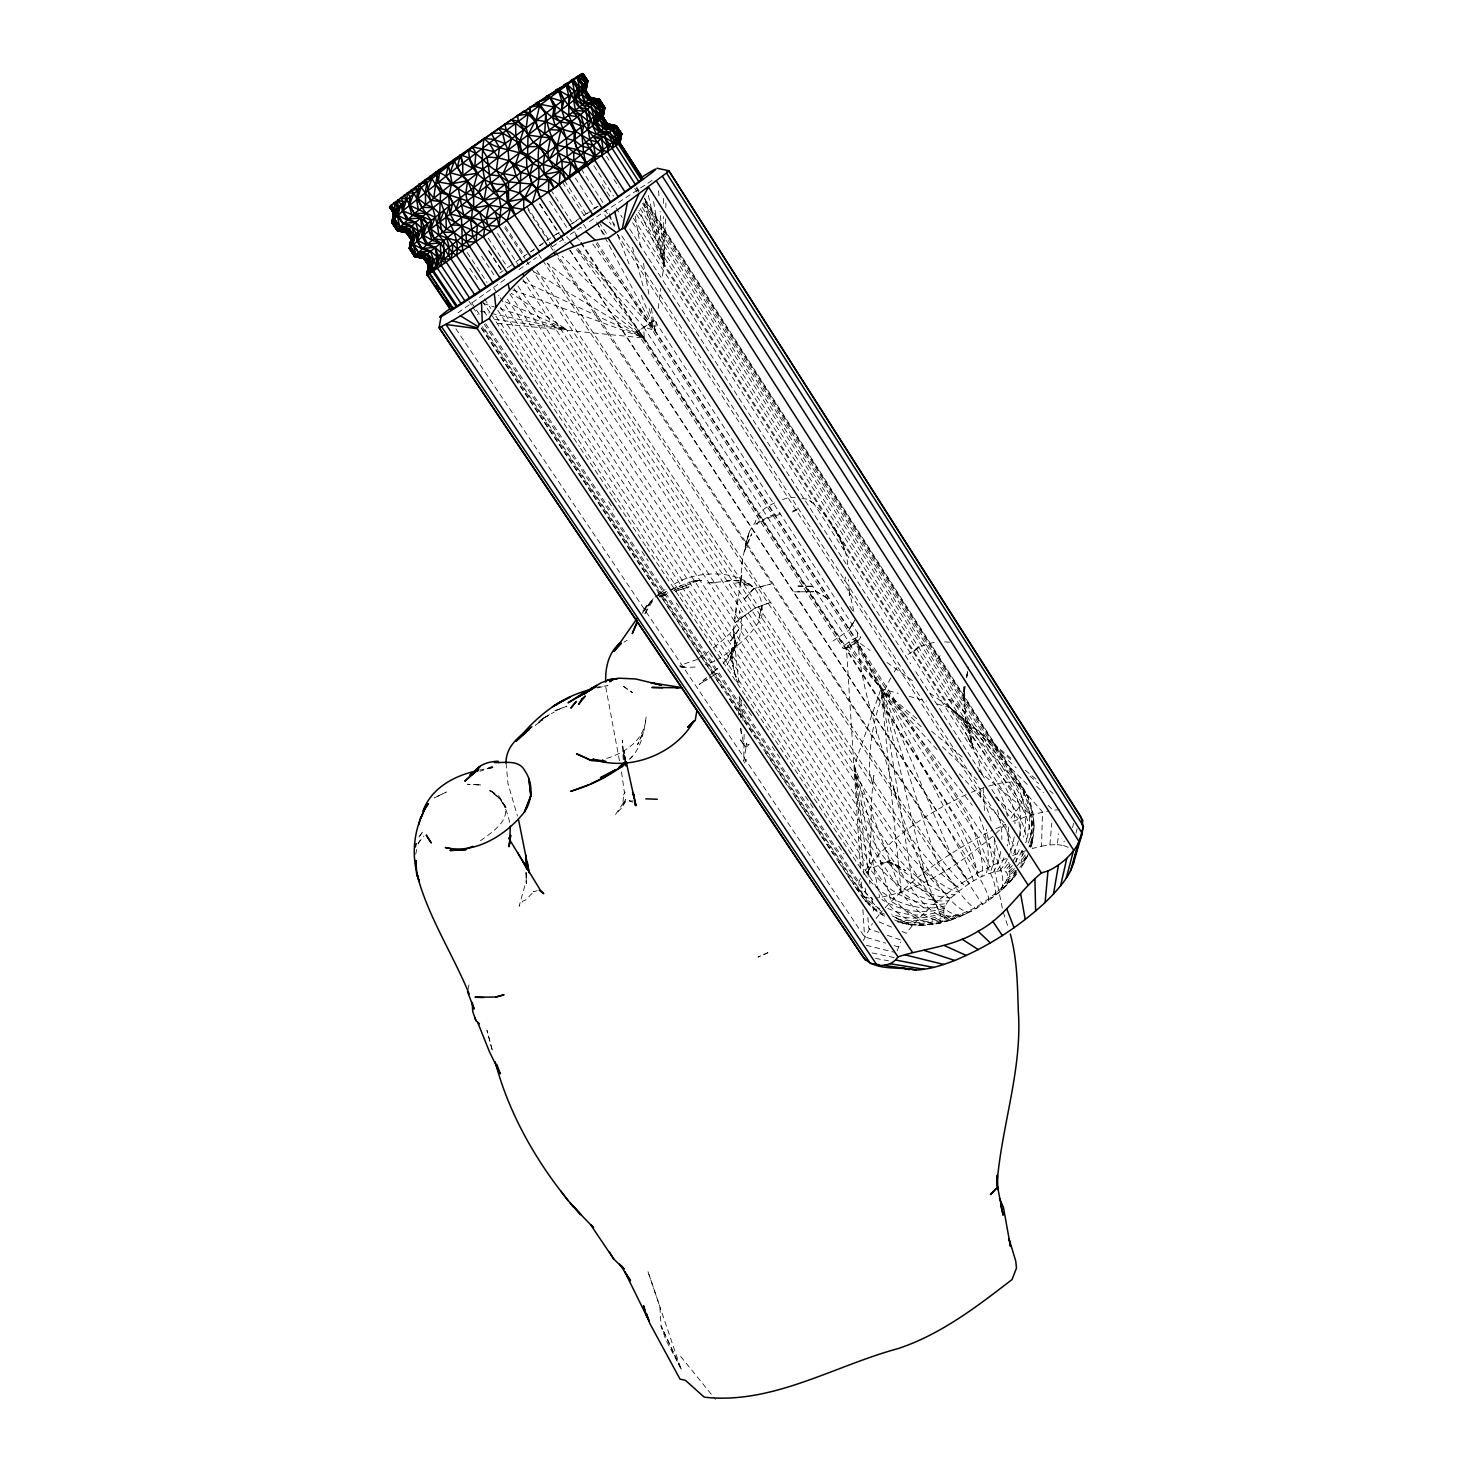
<?xml version="1.0" encoding="UTF-8"?>
<svg xmlns="http://www.w3.org/2000/svg" width="1473" height="1473" viewBox="0 0 1473 1473"><rect width="100%" height="100%" fill="white"/><g stroke="black" fill="none" stroke-linecap="round" stroke-linejoin="round"><path stroke-width="0.75" stroke-dasharray="5 3.75" d="M506.031 763.106L508.001 783.673L517.465 816.079M624.294 760.326L622.361 740.072L623.263 759.81L623.797 748.192M742.613 559.206L740.035 585.26L741.748 575.225L733.186 630.923L739.262 686.105M929.702 692.991L950.159 707.592L1031.026 814.919L1032.26 848.485L1041.521 846.202L1042.516 811.918L950.159 707.592L664.065 263.906L639.006 210.234M665.446 218.851L664.065 263.906L662.003 279.502M665.796 207.583L665.943 203.071M951.042 916.188C935.889 916.648 948.096 898.88 954.541 894.921C967.448 883.726 982.601 873.636 999.744 870.838C1015.228 869.549 1003.923 887.814 997.092 891.809C983.982 903.207 968.553 913.61 951.042 916.188A68.384 57.465 84.1 0 1 893.411 916.022M623.558 794.978L625.012 791.995L623.558 794.978L622.858 804.35L625.749 799.379L615.475 814.532L622.932 806.541L624.791 801.367L622.803 805.565L625.749 801.515L633.224 800.889M1041.521 846.202L1049.899 844.913L1051.796 823.168M902.084 931.488L906.282 933.238C925.523 908.086 951.503 888.992 978.367 872.697L857.212 641.215L655.264 330.762L656.719 319.623M658.192 308.483L660.825 288.413M737.181 598.885L734.53 618.678M1049.899 844.913L1057.227 844.655L1058.756 833.7M965.275 686.363L963.839 694.998L964.539 686.841L964.189 707.15L963.379 686.436M966.711 677.746L968.498 666.974M1068.275 847.288L1063.396 845.447L1064.206 841.065M966.748 675.794L967.614 671.375M467.935 989.801L469.151 983.872M745.43 545.526L749.481 531.219L745.43 545.526L749.481 531.219L755.428 522.086C756.864 512.659 766.66 506.436 774.816 502.827M741.692 563.809L746.756 539.063M966.583 677.009L967.393 673.087M415.699 854.303L417.043 847.932M1072.583 827.697L1073.522 823.352M983.117 788.11L984.516 811.236M845.557 576.974L844.637 580.988L846.552 576.956M1031.91 842.538L1030.934 846.699A68.771 60.688 20.6 0 0 1022.906 799.176L641.05 205.557M1076.026 833L1077.094 828.71M417.945 843.366L423.911 836.038M897.094 950.803L900.813 941.928M863.307 940.566L872.384 923.608M864.007 874.446L854.322 765.721L881.038 688.628L855.758 640.46L849.24 644.143L846.404 647.899L860.471 868.426M860.453 878.663C857.01 884.776 856.549 894.755 864.688 897.186A68.218 63.597 -73.1 0 0 882.658 914.917L879.16 912.965M1028.246 854.193L1026.313 858.52A68.808 57.005 29.3 0 1 1022.741 865.093M744.546 763.069L746.259 759.276M646.905 609.288L644.161 615.198L653.404 599.566M418.24 843.9L420.008 840.402M890.778 677.819C875.22 706.745 869.015 740.146 869.512 772.736L872.568 783.802L873.912 775.424C869.18 808.438 872.937 842.317 867.873 875.422L868.72 869.144L866.861 873.084L871.059 866.75L868.849 869.493L890.355 860.287L880.651 863.362L888.845 862.092L901.384 867.284L886.451 861.153C904.901 870.672 921.73 883.966 934.692 900.261L933.293 898.254L940.713 915.285L920.828 866.824L928.377 885.66L899.046 807.867L893.209 786.048L896.376 798.163C882.603 742.447 858.372 688.922 857.489 630.334M854.966 619.912L849.037 630.223L831.766 641.841M851.081 626.577L854.009 621.588M894.148 672.019L898.825 664.507M849.313 628.732L853.843 621.68M653.183 598.719L645.174 607.944L652.318 600.321M945.187 905.95A67.85 55.643 30.6 0 1 863.694 872.789C889.6 837.143 928.266 812.691 967.503 793.929M647.181 605.127L642.32 611.608L652.613 600.395M418.995 837.014L423.267 831.14L419.879 835.67M642.173 613.32L649.538 604.096L644.714 610.117M875.993 918.581L882.198 910.922M654.454 320.249L636.778 331.996L654.454 320.249L860.453 637.257A10.329 2.136 -33.3 0 1 847.491 647.494A10.329 2.136 -33.3 0 1 847.27 643.222A10.329 2.136 -33.3 0 1 860.453 637.257M1012.798 878.773C995.104 898.475 971.867 913.481 946.568 921.361M885.144 907.755C915.322 875.385 952.644 850.252 992.047 830.496M629.671 759.295C637.128 752.059 641.823 741.895 643.333 731.713L637.496 744.767L643.977 731.197L646.15 716.928C644.824 741.398 623.171 754.139 602.126 759.829M576.403 249.508L644.29 338.035L846.404 647.899L851.873 646.592L857.212 641.215L870.212 650.514M995.858 833.589L1003.794 825.893L619.875 232.9M936.533 659.186L941.578 654.38M629.763 758.871L632.654 756.275L629.081 759.055M992.876 836.204C959.052 864.467 920.165 890.834 875.919 898.18M709.378 675.628L717.922 668.282M714.074 647.457C724.992 637.809 741.085 627.388 739.593 610.761C746.019 630.812 735.856 649.151 723.04 663.863L735.929 644.879L733.425 651.913L730.166 658.081L735.082 640.037L733.996 650.237L727.165 664.912L731.897 656.221L731.676 648.525L732.247 662.334L731.418 653.515L734.622 672.59L732.633 665.152L737.329 682.496L735.322 675.039M706.709 677.525L701.811 681.612L705.954 678.574M713.245 672.056L718.143 667.969M542.653 719.745L535.509 725.25L542.874 719.634M480.493 840.77C491.872 832.171 510.671 820.756 504.3 805.289L505.092 807.02L499.881 798.789L489.625 790.541C502.716 797.298 507.117 810.868 510.118 824.125M538.823 721.494L549.466 714.589M458.048 312.792L505.11 279.262M519.104 269.522L536.448 257.536M530.74 251.993L533.686 249.968M539.634 245.881L542.653 243.818M552.43 246.58L563.128 239.289M556.26 234.52L559.28 232.476M572.684 223.38L578.502 219.459M591.52 210.713L584.192 215.61L562.263 181.879M589.366 221.558L653.883 179.264M598.259 206.22L594.982 208.393L573.034 174.532M665.133 589.642L657.639 594.982M907.957 654.528L920.128 646.573L912.524 652.355L918.268 646.794L934.232 642.302M699.123 657.805L708.771 651.582M707.408 679.274L699.233 684.374L706.304 679.955M709.305 678.077L716.909 673.29L713.374 675.518M714.884 661.046L705.254 664.71M716.688 659.922C734.659 649.335 751.58 635.544 761.707 617.003C768.888 569.554 703.542 565.779 673.99 584.192M543.703 717.959L554.179 712.103M627.13 640.332L623.981 642.154M978.367 872.697L1009.907 856.642M655.025 597.044L666.79 591.391M434.701 797.74L446.356 791.995L434.222 797.961M995.914 828.728L1005.58 824.291L1011.73 855.813L1028.264 849.774M792.879 511.002L800.281 507.688M792.419 512.015L799.821 508.701M659.757 596.51L667.913 592.901M659.462 596.418L667.6 592.919M661.082 594.006L667.177 591.391M673.824 590.323L690.911 583.566L674.137 590.286M971.407 792.308L986.523 786.637M671.228 589.66L681.723 585.37M670.878 589.642L692.476 581.246M1013.037 821.308L1031.026 814.919L1048.776 810.85M662.003 596.344L669.939 593.177M660.014 597.136L668.024 593.969M492.774 766.255L486.219 768.777L494.67 767.249L479.811 770.011M491.872 767.175L479.922 771.281M697.392 659.407L679.863 665.446M782.623 499.605L788.386 497.561L795.052 497.303M988.659 786.048C999.467 783.489 1017.548 777.044 1023.956 789.896A68.66 64.812 -8.8 0 1 1028.964 847.141M780.745 514.243L770.416 517.023L755.796 524.057L769.661 515.973L779.99 513.212M597.43 687.965L603.543 686.455M537.203 890.723L533.208 891.681L534.46 891.018L525.695 899.966L522.933 901.016L519.122 906.245L526.248 880.504L526.082 872.808M940.566 922.871L930.089 924.694M692.236 581.209L700.614 579.625M735.358 583.179L739.869 582.332L748.928 586.144L739.538 580.933L735.487 580.565L707.224 583.013L718.051 582.737M695.182 667.048L678.556 667.766M595.313 687.375L608.036 685.663L604.648 685.755M1059.805 809.727L1052.937 810.132L1048.113 805.326M679.771 666.79L686.197 666.717L680.287 666.625M917.937 925.191L922.577 925.265M739.538 580.933L727.165 580.362L732.155 580.601M801.975 498.426L808.051 499.329L811.807 502.238L808.659 499.955C829.207 515.163 845.907 540.26 847.914 566.313M944.543 641.823L950.232 642.283M497.561 323.379L644.29 338.035L643.572 326.859L577.048 248.974M1057.227 844.655L1063.396 845.447M494.505 319.346L566.295 329.363L854.322 765.721L901.145 891.699L927.327 910.167M630.057 800.76L629.1 800.612L635.066 803.227M875.478 958.426L888.495 960.783M880.836 910.922A68.292 61.074 -86.9 0 1 869.659 898.199L864.688 897.186L482.776 326.269M480.253 311.134L489.073 312.994M491.282 313.473L566.295 329.363L511.076 293.164M872.182 952.939L896.063 957.984M902.139 922.816L897.775 921.877A68.218 63.597 -73.1 0 0 946.439 915.727M905.877 923.7L909.964 924.584M866.345 945.298L894.332 952.239M846.404 647.899L881.038 688.628L898.327 693.36M909.117 696.324L926.407 701.074M937.196 704.039L950.159 707.592L1013.037 760.013M455.838 328.718L864.559 936.902L885.678 943.125M894.129 945.611L898.346 946.844M483.365 303.512L566.295 329.363L504.282 301.339M651.324 308.299L655.264 330.762L643.572 326.859L851.873 646.592M879.086 932.409L868.831 928.819L867.836 917.495M887.298 935.281L901.642 940.29M512.825 289.942L644.29 338.035L562.097 256.21M878.958 921.859L891.57 927.106M522.97 281.177L644.29 338.035L547.183 263.262M892.196 915.875L912.192 925.781M855.758 640.46L857.212 641.215M919.244 918.047L891.036 901.402L854.322 765.721L869.935 883.782M534.036 271.897L644.29 338.035M886.949 662.463L912.984 681.042M1025.263 770.213L1037.489 780.414M1049.715 790.614L1053.213 793.524M847.73 645.432L881.038 688.628L919.41 720.941M931.617 731.216L963.011 757.638M978.698 770.858L1031.026 814.919M936.331 902.249L912.321 881.959L881.038 688.628L854.211 641.068M1027.233 784.483L950.159 707.592L1012.577 761.21M1029.922 776.105L1038.594 783.562M501.722 800.465L489.717 789.915L499.163 796.377L506.933 808.787L504.374 804.718M950.159 707.592L1016.296 767.875M1036.642 786.416L1043.436 792.603M849.24 644.143L881.038 688.628L922.485 727.92M942.389 746.774L977.207 779.769M995.435 797.059L1018.635 819.062L1020.586 836.48M946.089 894.442L924.418 872.311L881.038 688.628L937.933 750.604M569.812 240.154L566.7 236.858L580.804 227.321L583.455 231.003M577.582 248.385L655.264 330.762L648.672 306.605M959.457 774.043L1005.58 824.291M680.618 1356.412L715.436 1399.35M956.456 886.838L937.27 862.92L881.038 688.628L972.364 805.344M864.007 899.027L866.271 901.955A68.181 64.959 -52.4 0 1 862.276 896.947M592.772 243.929L655.264 330.762L640.221 292.409M831.195 524.406L840.439 539.486L844.471 549.558L836.701 532.582M483.825 310.987L487.655 316.713M608.644 501.722L613.762 509.382M641.878 551.473L648.267 561.029M676.383 603.138L681.502 610.779M709.618 652.889L714.736 660.53M739.023 696.895L751.801 716.025M772.257 746.645L781.206 760.031M805.492 796.396L814.44 809.782M838.708 846.146L843.826 853.788M471.636 302.738L479.296 314.191M485.667 323.729L869.659 898.199M468.911 301.247L471.47 305.077M472.741 306.973L477.86 314.633M484.249 324.17L858.52 883.947A68.089 62.437 11.1 0 0 873.029 899.524M482.628 327.503L857.967 888.514A68.181 64.296 -5.3 0 0 879.749 908.767M481.34 327.798L861.061 895.197M481.376 328.313L652.815 584.486M657.934 592.146L721.917 687.725M729.595 699.196L755.17 737.439M765.408 752.721L787.153 785.238M794.831 796.709L820.424 834.933M821.713 836.848L833.221 854.045M838.34 861.705L853.696 884.647M854.966 886.562L858.814 892.288M467.199 252.583L487.047 282.411M500.489 307.213L891.828 895.124A68.587 47.265 73.2 0 0 957.358 915.064M469.703 268.196L478.615 281.564M497.708 310.232L868.186 866.382A67.758 50.819 36.4 0 0 946.844 903.391M484.414 298.872L490.785 308.428M495.885 316.069L883.34 897.167A68.495 52.844 77.9 0 0 954.007 915.819M482.315 301.136L489.957 312.607M491.246 314.522L579.257 446.429M580.528 448.344L612.418 496.143M613.689 498.058L645.579 545.857M646.85 547.772L678.74 595.571M680.01 597.467L711.901 645.266M713.171 647.181L745.062 694.98M746.351 696.895L863.694 872.789M488.686 250.392L501.391 269.541M514.077 288.69L911.382 888.109A68.752 33.713 66.4 0 0 964.962 912.45M488.778 251.239L502.33 271.676M509.916 293.956L880.596 852.499A67.611 38.74 44.5 0 0 951.558 897.83M481.579 256.21L493.952 274.825M507.32 299.111L901.237 892.086A68.679 40.857 69.5 0 0 961.04 913.941M493.805 288.064L498.887 295.705M500.157 297.62L873.857 859.588A67.684 45.147 40.9 0 0 948.98 900.666M497.451 233.415L521.534 269.872M526.597 277.55L896.818 837.916A67.5 24.12 50.1 0 0 957.873 891.975M522.952 279.575L922.116 883.248A68.826 25.962 63.8 0 0 969.087 910.627M488.171 238.11L507.854 267.847M517.925 285.965L888.293 845.244A67.537 31.688 47.5 0 0 954.541 894.921M536.835 270.443L906.024 830.625A67.463 16.166 52.5 0 0 961.501 889.084M505.294 226.326L524.885 256.044M504.668 227.781L524.885 258.456M526.156 260.371L529.949 266.116M531.219 268.049L933.201 877.595A68.881 17.731 61.3 0 0 973.34 908.51M526.745 206.202L548.692 239.676M527.96 209.663L548.122 240.394M549.374 242.309L554.419 249.987M555.671 251.92L969.381 883.542M550.515 246.58L553.038 250.428M558.083 258.125L982.454 904.496L981.883 903.501M547.422 263.133L915.801 823.499A67.445 7.936 54.7 0 0 965.349 886.249M538.86 254.534L541.383 258.383M542.653 260.298L944.469 871.243A68.918 9.169 59.1 0 0 977.63 906.116M540.039 204.158L558.911 233.01M560.182 234.944L565.209 242.64M570.235 250.336L936.386 810.168A67.445 8.783 59 0 1 973.524 880.983M539.376 203.716L559.482 234.465M560.734 236.38L564.509 242.143M569.535 249.821L966.638 856.955A68.973 8.286 54.6 0 1 986.026 900.721M583.492 224.283L586.015 228.149M596.049 243.561L957.303 798.716A67.482 24.986 63.6 0 1 981.828 876.564M901.145 891.699L881.038 688.628L978.238 837.566L989.598 866.4M550.755 189.741L571.469 221.521M574.875 232.624L579.902 240.32M581.172 242.253L977.115 849.277A68.973 16.866 52.4 0 1 989.985 897.812M575.667 235.109L579.423 240.872M580.675 242.806L946.881 804.148A67.463 17.013 61.2 0 1 977.685 878.644M636.778 331.996L843.016 648.046M549.705 201.267L566.755 227.376M598.922 221.907L606.434 233.489M596.933 223.16L604.446 234.741M564.38 180.442L586.309 214.193M597.154 242.327L986.91 841.433A68.955 25.151 49.9 0 1 993.704 894.811M967.264 879.547L950.637 853.917L881.038 688.628M602.254 184.641L610.816 197.898M616.045 207.859L622.287 217.525M629.781 229.107L910.701 663.881M915.69 671.614L984.351 777.891M991.845 789.473L1010.57 818.472C1016.867 810.224 1025.134 801.017 1023.956 789.896L644.051 198.56M581.191 168.953L603.194 202.943M604.869 209.737L607.373 213.585M608.625 215.518L614.867 225.185M604.74 214.8L611 224.448M617.242 234.097L977.28 789.878A67.574 39.587 69.2 0 1 991.2 821.142M638.49 212.278L1020.2 804.995A68.808 57.005 29.3 0 1 1029.296 849.59M614.038 179.596L619.01 187.329M636.446 214.395L1002.708 782.789A67.758 56.434 83.2 0 1 1015.007 823.775M633.537 218.335L1016.075 811.457A68.844 52.31 35.5 0 1 1026.81 842.077M632.635 222.699L995.048 784.262A67.684 51.629 77.2 0 1 1007.366 816.263M593.914 165.768L613.523 196.13M644.658 198.671L1022.317 786.564A68.476 65.328 -30.8 0 1 1027.767 844.545M636.594 186.961L639.079 190.827M636.336 188.176L638.822 192.042M645.045 201.727L1019.298 784.17A68.2 64.794 -55 0 1 1025.558 842.611M634.679 188.157L637.165 192.024M642.541 203.513L1014.952 782.734A67.997 63.118 -75 0 1 1023.569 837.124M606.563 156.341L609.049 160.207M640.129 208.503L1009.392 782.273A67.85 60.301 -88.2 0 1 1018.874 838.726M849.903 606.397L853.309 611.792M596.675 222.11L655.264 330.762M1026.442 794.057L1028.099 797.409M609.306 213.585L614.315 226.363M617.666 234.888L630.186 266.852M1003.297 912.321L1008.213 927.493M644.677 198.118L664.065 263.906L663.568 216.513M993.907 836.977L1000.775 860.748M853.824 611.424L848.927 589.034L849.442 595.479L848.522 579.625M632.525 247.298L643.296 286.83M492.295 1049.954L486.919 1030.271L491.945 1049.255M625.694 759.773L624.478 754.692L625.381 761.412M1002.321 908.197L986.321 829.262M648.359 195.393L664.065 263.906L660.107 211.302M619.452 760.768L605.716 686.749M854.322 765.721L879.62 897.517M621.514 771.907L624.497 793.1M635.231 216.2L640.718 247.648M643.48 263.372L648.967 294.821M653.607 201.58L664.065 263.906L643.222 201.672L1024.177 794.131A68.734 63.284 8.3 0 1 1029.922 848.448M740.643 728.306L743.883 744.767L739.372 738.489L746.148 747.29L743.331 744.417L749.186 744.307L745.43 748.008L746.774 743.055L743.736 761.228L744.141 733.867M981.718 774.614L977.501 756.404L965.238 732.412L973.506 748.376L966.27 721.752L972.401 745.946C969.934 727.441 967.798 705.18 947.029 698.423L964.76 711.846L966.122 728.27L964.355 686.473M738.249 710.704L738.857 715.234M740.661 728.822L741.269 733.351L741.029 728.804M871.74 897.407L873.857 913.297M740.901 700.743L743.055 720.407M625.509 761.67L624.313 751.12L624.331 753.679M865.203 888.053L866.419 901.642M658.56 190.735L659.075 197.585M861.282 882.124L862.239 898.107M862.92 909.522L864.559 936.902M1033.77 822.155L1033.991 826.095M739.299 696.839L740.459 717.425M526.008 872.108L526.45 883.542L526.137 873.121M663.384 198.468L663.458 205.244M948.52 916.151A68.292 61.074 -86.9 0 1 894.59 919.925M944.893 914.917A68.181 64.959 -52.4 0 1 894.553 920.073M884.684 916.114A68.181 64.959 -52.4 0 1 867.707 903.52M943.862 913.757A68.218 65.162 -27.3 0 1 894.571 918.121M884.463 914.31A68.218 65.162 -27.3 0 1 861.3 895.75M943.383 912.247A68.181 64.296 -5.3 0 1 891.644 914.181M943.438 910.424A68.089 62.437 11.1 0 1 887.924 908.491M944.046 908.307A67.979 59.528 22.6 0 1 881.867 899.469M979.306 816.668A67.519 32.535 66.2 0 1 985.879 874.741M994.57 839.702A67.574 39.587 69.2 0 1 989.746 873.25M997.368 809.911A67.629 45.976 72.8 0 1 1001.806 839.389M1000.738 851.431A67.629 45.976 72.8 0 1 993.391 872.09M1008.526 827.034A67.684 51.629 77.2 0 1 1007.201 846.036M1003.923 857.728A67.684 51.629 77.2 0 1 996.742 871.279M1014.216 836.793A67.758 56.434 83.2 0 1 1008.287 857.083M1007.403 858.943A67.758 56.434 83.2 0 1 999.744 870.838M1018.359 840.844A67.85 60.301 -88.2 0 1 1013.056 855.058M1007.606 864.228A67.85 60.301 -88.2 0 1 1002.34 870.801M1019.298 849.626A67.997 63.118 -75 0 1 1011.583 862.902M1010.275 864.633A67.997 63.118 -75 0 1 1004.494 871.132M1022.115 850.768A68.2 64.794 -55 0 1 1013.755 863.804M1012.338 865.498A68.2 64.794 -55 0 1 1006.169 871.85M1024.085 852.517A68.476 65.328 -30.8 0 1 1019.371 859.993M1012.227 868.426A68.476 65.328 -30.8 0 1 1007.311 872.937M1025.134 854.856A68.66 64.812 -8.8 0 1 1007.919 874.391M1025.263 857.783A68.734 63.284 8.3 0 1 1020.402 864.614M1014.584 870.782A68.734 63.284 8.3 0 1 1007.955 876.159M1027.399 855.997A68.771 60.688 20.6 0 1 1019.684 867.615M1016.941 870.561A68.771 60.688 20.6 0 1 1007.458 878.239M1016.886 872.384A68.808 57.005 29.3 0 1 1006.39 880.596M1015.854 874.759A68.844 52.31 35.5 0 1 1004.789 883.174M1025.613 856.66A68.844 52.31 35.5 0 1 1021.305 867.431M1016.591 873.968A68.881 46.676 40.3 0 1 1002.69 885.917M1022.059 850.289A68.881 46.676 40.3 0 1 1020.181 866.455M1015.652 870.175A68.918 40.176 44 0 1 1000.112 888.827M1003.794 825.893A68.918 40.176 44 0 1 1016.425 861.981M1008.71 862.239A68.936 32.958 47.2 0 1 997.092 891.809M499.789 273.076A130.858 2.596 -34.4 0 1 503.25 270.645M508.553 266.963A130.858 2.596 -34.4 0 1 513.967 263.207M515.789 261.936A130.858 2.596 -34.4 0 1 521.332 258.106M523.191 256.818A130.858 2.596 -34.4 0 1 528.825 252.933M530.722 251.625A130.858 2.596 -34.4 0 1 534.515 249.011M539.523 245.568A130.858 2.596 -34.4 0 1 551.289 237.521M552.983 236.361A130.858 2.596 -34.4 0 1 559.703 231.795M569.001 225.479A130.858 2.596 -34.4 0 1 582.074 216.623M583.916 215.389A130.858 2.596 -34.4 0 1 587.543 212.941M592.919 209.35A130.858 2.596 -34.4 0 1 598.167 205.833M761.817 605.955L759.055 618.218L761.817 605.955M746.111 545.305L743.939 552.78L751.819 533.76L746.111 545.305M759.276 520.724L757.14 524.241L759.276 520.724M738.728 629.597L729.558 642.375L738.728 629.597M753.458 588.684L743.515 599.99L754.01 588.629L770.489 584.081L753.458 588.684M743.478 616.395L735.193 622.527L754.949 608.146L771.263 602.07L754.894 608.128L743.478 616.395M545.176 717.204L540.37 720.168L547.459 715.878L545.176 717.204M623.502 686.4L632.543 692.697L623.502 686.4M661.837 593.067L658.063 595.018L661.837 593.067M767.82 952.755L758.024 957.082L767.82 952.755M560.476 708.623L553.59 711.349L566.939 706.23L560.476 708.623M678.906 590.084L675.352 591.317L689.125 586.843L678.906 590.084M698.239 580.417L691.242 582.59L701.608 580.565L698.239 580.417M888.698 861.392L905.821 870.801L888.698 861.392M811.549 591.704L794.242 591.851L813.722 591.759L811.549 591.704M811.641 586.217L796.138 585.996L814.33 586.77L811.641 586.217M478.743 784.814L467.549 784.28L481.634 785.072L478.743 784.814M748.026 583.86L744.104 581.725L753.734 587.414L748.026 583.86M827.403 598.241L813.925 589.937L827.403 598.241M681.318 1369.08L666.017 1340.227L661.082 1326.031L659.867 1306.606L647.844 1271.236L681.17 1369.485L661.082 1326.031L681.318 1369.08M876.748 733.241L876.122 731.345L876.748 733.241M737.016 647.476L733.186 630.923L737.016 647.476M980.631 796.046L979.784 790.08L980.779 797.188L980.631 796.046"/><path stroke-width="1.5" d="M605.734 682.146C605.072 668.116 608.588 651.784 620.464 642.872M611.663 126.015L606.084 124.119L616.524 125.978L621.698 133.914L619.654 136.621L554.069 188.249L539.634 167.093L532.987 163.485L527.573 155.199L528.015 135.148L526.174 127.838L518.238 121.357L511.278 119.755L435.732 172.175L391.174 205.207L394.377 211.541L393.917 219.367L399.699 226.805L408.187 229.346L411.814 237.761L410.378 246.783L415.975 254.277L425.016 256.155L428.514 264.661L427.207 275.028L618.329 144.078L620.004 142.826L621.698 133.859L616.524 125.978L606.968 123.861L601.444 117.011L603.028 116.883L607.539 124.192L600.874 130.747L461.693 237.079L429.932 263.004L428.514 264.661L426.857 274.53L450.37 309.533L456.207 306.605L547.68 245.973L523.707 209.442L523.744 198.708L519.822 193.037L520.834 172.58L515.403 164.313L508.885 160.594L497.929 157.758L487.084 157.077L451.364 184.254L414.392 213.603L397.71 229.199L397.636 230.911L407.947 232.587L411.796 239.768L410.857 245.218M515.697 117.122L581.412 74.11L583.05 73.668L587.801 80.905L585.923 90.332L581.927 94.198L477.547 173.188L473.625 187.292L473.643 208.08L427.446 244.076L414.594 256.21L424.721 258.383L420.855 257.278M997.074 1175.325L996.982 1184.292C1001.401 1126.182 1022.409 1069.821 1018.322 1011.159C1017.456 985.345 1017.235 959.089 1010.312 933.992M589.126 97.918L599.493 99.409L604.759 107.695L603.028 116.883L600.1 120.105L461.657 226.124L427.023 254.148L415.975 254.277L412.882 244.15L414.281 235.072L408.813 228.683L399.699 226.805L397.397 215.776L397.507 207.914L394.12 202.758L395.39 210.216L394.414 218.814L392.002 222.662L397.213 230.58L407.947 232.587L398.207 230.93L393.015 223.067L397.636 230.911L392.002 222.662L393.77 212.554L400.987 204.526L432.012 178.528L484.101 138.37L494.007 139.438L505.11 143.544L508.148 150.062L508.885 160.594L503.066 173.556L430.779 228.941L409.402 248.329L414.686 256.615L423.635 258.456L428.514 264.661L428.367 272.155L452.782 308.594M480.364 291.175L456.501 255.363L452.45 252.509L438.77 234.962C437.002 216.973 428.864 200.273 426.949 182.578L419.087 184.125L417.669 198.321L421.978 207.362L431.166 220.471L430.779 228.941L434.185 238.608L440.317 242.861L474.729 294.858M531.109 257.259L507.099 220.821L494.928 211.781L484.083 200.199L478.67 191.95L462.135 175.987L454.31 161.091L447.295 164L448.381 165.676L438.236 170.408L437.205 174.422L430.3 176.06L440.63 192.576L439.654 213.64L436.837 224.135L452.598 244.168L452.45 252.509L450.922 259.174L444.165 258.972L426.931 273.775L450.904 309.551M610.651 202.243L587.119 165.823C582.13 154.996 571.561 145.404 574.673 132.11L570.272 123.161L564.601 118.65L554.308 115.428L554.106 107.05L550.11 97.734L546.612 96.04L558.801 91.289C571.763 112.592 589.384 129.734 603.359 150.449L607.465 151.701L630.683 187.808L547.68 245.973M618.31 196.793L594.871 160.447L594.945 157.077L581.651 135.093L575.63 131.373L570.272 123.161C555.524 123.493 545.875 111.34 535.638 103.331L554.106 107.05L552.541 116.754L555.211 125.776L560.882 130.25L566.387 138.407L567.197 157.224L576.514 171.273L578.502 171.752L602.144 208.245M416.123 863.196L416.785 874.594L419.363 881.425L417.154 875.072C428.33 917.219 452.763 954.025 469.206 993.999M539.357 251.644L510.431 208.669L489.146 205.152L483.881 200.346L473.717 195.688L467.678 180.737L462.817 175.471L462.725 163.08L461.086 155.88L468.617 150.117C482.426 154.72 488.465 169.782 503.066 173.556L539.339 146.398L541.309 136.234L535.104 121.191L529.654 112.887L529.82 107.216M591.317 98.157L599.493 99.409L604.759 107.695L582.093 126.439L564.601 118.65L561.692 109.849L561.931 101.195L558.801 91.289L555.689 90.092L559.593 90.7L568.873 96.003L568.854 115.41L575.63 131.373L574.636 140.506L577.14 149.602L594.945 157.077L587.119 165.823C580.749 149.841 584.044 132.717 578.558 116.864L568.854 115.41L555.505 106.001L550.11 97.734L536.651 102.65L540.352 104.97L545.765 113.255L544.715 133.675L444.367 209.921L421.812 228.26L411.188 238.7L409.402 248.329L414.594 256.21L423.635 258.456L428.496 265.453L427.538 274.862L428.514 264.661L423.727 257.701L415.607 254.7L410.267 246.912L411.188 238.7L407.027 230.764L397.931 228.904L392.462 221.245L393.77 212.554L389.627 206.699L391.174 205.207L395.39 210.216L393.917 219.367L397.931 228.904L408.187 229.346L413.637 235.717L412.882 244.15L418.093 252.159L427.023 254.148L431.607 261.365L431.313 269.449L456.207 306.605M465.045 301.081L441.348 265.656L440.317 242.861L432.105 240.265L423.23 235.109L424.04 226.363L420.542 218.022L402.755 210.878L394.414 218.814L399.699 226.805L408.813 228.683L413.637 235.717L410.378 246.783L415.607 254.7L425.016 256.155L430.171 262.746L428.698 271.842L453.168 308.373M630.683 187.808L641.215 179.761L618.329 144.078L619.654 136.621L613.541 129.458L605.274 126.844L601.997 118.245L603.801 108.855L598.259 101.121L589.476 98.967L585.646 90.866L586.033 82.727L581.412 74.11L457.367 167.167L402.755 210.878L408.076 218.961L415.515 222.349L421.812 228.26L422.143 236.011L426.452 244.886L434.885 247.298L441.366 253.08L437.371 264.404L437.426 268.289L461.067 303.604M469.611 298.154L444.165 258.972L448.713 255.4L449.155 246.856L446.614 237.853L438.77 234.962L430.779 228.941L435.087 217.304L409.365 205.17L409.973 196.572L407.413 192.65L413.803 193.331L421.978 207.362L433.191 207.638L477.547 173.188L469.335 158.053L468.617 150.117L472.336 146.508L475.871 153.1L474.785 166.357L483.126 168.953L490.067 174.808L499.863 175.968L508.48 181.842L531.716 184.07L537.019 188.765L548.582 192.374L572.445 228.959M477.547 173.188L462.817 175.471L457.367 167.167L460.386 154.812L469.335 158.053C472.575 174.219 488.613 186.242 505.276 184.235L582.093 126.439M594.871 160.447L595.534 156.617L590.194 148.46L581.688 146.085L574.636 140.506L574.673 132.11C560.753 131.3 550.166 120.031 536.117 120.436L529.654 112.887L530.077 107.05L539.689 105.448L536.117 120.436L537.314 128.188L544.715 133.675L585.61 102.3L595.497 103.533L600.763 111.617L597.044 122.775L603.672 128.317L613.541 129.458L618.77 137.486L615.824 145.864L616.911 139.198L603.672 128.317L600.1 120.105L601.702 110.806L595.497 103.533L588.279 100.054L584.284 92.191L585.738 82.967L578.466 76.467L576.072 77.167L582.498 85.6L581.927 94.198L584.689 103.073L598.443 113.568L597.044 122.775L600.874 130.747L607.889 134.374L615.07 140.819L615.824 145.864L638.822 181.695M396.937 202.132L398.483 200.236M444.165 258.972L443.52 240.32L434.185 238.608L428.846 230.506L427.409 223.546L422.364 216.494L414.392 213.603L404.099 195.117M641.215 179.761L642.486 178.601L619.71 143.065L620.998 135.185L615.383 127.654L606.729 125.352L602.862 117.104L604.74 107.732L599.235 100.127L590.305 98.102L585.923 90.332L587.488 81.402L582.443 73.65L587.801 80.905L571.653 93.904L568.118 104.97L580.841 115.115L583.897 125.058L581.651 135.093L589.623 139.88L598.056 142.31L601.978 151.553L601.665 155.733L625.012 191.969M529.654 112.887L523.78 111.285L517.594 115.465L518.238 121.357L533.355 142.218L539.339 146.398L599.529 99.741L590.507 97.476L585.26 90.461L590.507 97.476L599.253 99.428L604.759 107.695L602.862 117.104L607.539 124.192C623.742 125.794 614.812 129.274 605.274 126.844L600.1 120.105L600.763 111.617L593.416 105.246L585.61 102.3L581.927 94.198L583.418 84.863L577.6 76.246L580.472 74.884L586.033 82.727L584.284 92.191L589.476 98.967L599.235 100.127L603.801 108.855M393.328 219.33L393.678 212.793L389.627 206.699L393.788 213.751L392.186 222.92L397.213 230.58L406.217 232.182L411.188 238.7L409.402 248.329L415.736 256.597L424.206 258.53L429.085 265.435L428.698 269.798M406.824 199.278L400.638 197.713L403.565 202.169L402.755 210.878L406.824 199.278L407.413 192.65M456.501 255.363C460.773 235.385 445.564 219.735 440.832 201.562L433.688 198.008L427.373 190.533L432.012 178.528L425.108 179.761L426.949 182.578L425.384 192.116L425.605 204.434L433.191 207.638L439.654 213.64L439.783 221.797L442.176 232.274L453.702 232.274L466.536 241.719L493.087 282.779M441.219 315.756L439.083 327.706L862.478 956.069C874.281 971.959 898.917 966.104 916.188 970.063C929.518 969.381 942.352 965.22 954.725 960.47C987.96 946.716 1018.727 926.94 1045.112 902.507L1047.966 870.93C1067.225 862.405 1090.37 837.971 1080.317 815.839L668.816 170.739L656.995 168.235M433.191 207.638L415.515 222.349L406.953 219.956L402.571 211.026L403.565 202.169L397.82 199.868L397.857 215.334L403.16 223.38L411.575 225.903L418.369 231.261L417.227 240.209L422.051 248.606L430.503 250.999L436.929 256.744L437.371 264.404L441.348 265.656M582.921 221.705L559.132 185.119L560.256 171.31L615.383 127.654L619.654 136.621M635.305 184.383L612.197 148.405L613.007 142.568L604.63 137.063L596.51 134.356L592.809 126.236L594.061 117.104C587.58 108.339 576.017 101.932 577.784 89.245L572.445 81.089L565.024 84.053L567.492 84.808C571.966 94.806 574.544 106.461 585.591 111.451C590.618 125.223 583.879 144.888 601.978 151.553M409.973 196.572L409.034 205.465L412.164 215.463L422.364 216.494L431.166 220.471L428.846 230.506L432.105 240.265M433.688 198.008L437.205 174.422L435.732 172.175M608.018 146.692L607.465 151.701L609.914 145.146L604.63 137.063L593.343 136.934L601.592 139.493L608.018 146.692L604.63 137.063M437.371 264.404L438.365 255.547L434.885 247.298L427.446 244.076L422.143 236.011L424.04 226.363M414.686 256.615L409.899 248.863L410.985 239.381L406.217 232.182L397.71 229.199L392.186 221.742L393.678 212.793M609.914 145.146L612.197 148.405L615.07 140.819L609.804 132.754L600.874 130.747L595.46 124.082L598.443 113.568L593.416 105.246L584.689 103.073L578.373 97.034L579.662 87.809L573.826 80.039L570.567 80.555L572.445 81.089L575.704 99.133L582.295 104.988L591.262 106.995L596.565 115.115L595.46 124.082L599.29 132.073L607.889 134.374L613.007 142.568M564.269 234.594L540.352 198.026L536.669 189.041L531.716 184.07L529.672 174.587L532.987 163.485L521.332 151.24L518.238 142.494L502.569 133.049L491.246 133.435L499.476 147.779L496.383 170.021L499.863 175.968L509.308 189.925L519.822 193.037L532.048 203.716L556.002 240.283M1081.734 824.659L1082.876 820.461L668.816 170.739L666.919 171.549M509.603 843.937L510.339 826.187M620.483 137.394L619.765 142.936L642.707 178.233L620.004 142.826L621.256 134.835L616.506 126.107L607.539 124.192L603.028 116.883L604.519 107.363L599.493 99.409M415.607 186.629L417.798 189.999L416.601 199.186L418.406 210.271M416.123 233.305L412.882 244.15L421.849 248.79L430.503 250.999L433.467 259.708L432.178 268.712L437.426 268.289L435.732 265.729L436.929 256.744L434.885 247.298L422.051 248.606L416.767 240.596L416.123 233.305L411.575 225.903L402.81 223.712L397.397 215.776L398.686 206.736L395.39 201.746M526.174 127.838L528.052 114.084L523.78 111.285M432.657 271.492L428.698 271.842L429.932 263.004L425.016 256.155L427.023 254.148L430.171 262.746M438.236 170.408L439.617 172.525L438.236 181.952L442.544 191.067L448.713 195.393L461.491 217.36L462.596 251.22L486.495 287.143M507.449 273.205L483.457 236.987L484.783 227.928L479.517 212.443L467.051 200.77L449.247 194.97L442.544 191.067L435.198 184.328M540.352 198.026L537.019 188.765C541.548 174.477 536.282 160.741 539.136 146.545L533.355 142.218M585.554 88.619L586.125 84.955M506.031 763.106C505.699 747.787 517.483 736.942 529.304 729.19L521.571 735.543L531.882 726.686M592.864 214.763L569.149 178.215L571.137 163.061L561.839 161.312C555.634 145.404 547.385 130.361 545.47 113.476L539.689 105.448M568.928 177.018L562.391 169.69L556.26 165.547L558.267 152.989L557.346 145.219L560.882 130.25L550.092 129.624M696.729 711.385L695.238 720.463L687.596 727.294L693.801 721.034C675.315 754.342 629.063 771.999 592.846 759.166L605.642 761.394M1045.112 902.507L1053.471 894.111L1058.387 865.443M393.77 212.554L392.186 221.742L397.213 230.304L406.585 232.771L411.796 239.768L410.212 248.845M429.932 263.004L428.367 272.155L429.729 273.444M421.849 248.79L416.767 240.596L418.369 231.261L415.515 222.349L406.217 232.182L410.985 239.381L409.384 248.477L414.594 256.21L423.727 257.701L425.016 256.155M406.217 232.182L410.985 239.381L409.899 248.863M537.019 188.765L532.342 183.609L526.929 168.032L526.395 156.083C513.101 148.405 494.946 150.706 484.101 138.37C481.34 153.671 481.708 171.071 486.606 185.948L484.083 200.199L473.643 208.08L489.146 205.152L486.164 218.409L488.134 225.406L515.09 268.068M427.207 275.028L428.33 274.181L426.875 274.53L428.496 265.453L424.206 258.53L415.073 256.689L410.93 250.428M427.593 274.825L428.44 265.435L423.727 257.701L414.76 255.842L410.267 246.912L411.814 237.761L407.027 230.764L397.71 229.199L392.462 221.245L394.377 211.541L389.627 206.699L393.788 213.751L392.002 222.662L397.213 230.304M619.71 143.065L621.256 134.835L615.788 127.212L607.539 124.192M439.083 327.706C495.849 299.903 542.34 246.23 608.128 238.074L622.379 228.573L627.388 202.28L668.742 171.31M616.506 126.107L621.698 133.914L619.286 143.249L621.661 146.95M585.923 90.332L587.745 80.905L583.05 73.668L582.332 74.571L585.591 79.616M1053.471 894.111C1062.383 883.892 1072.27 872.845 1074.222 858.888M576.514 171.273L569.149 178.215L565.632 179.522L560.256 171.31L553.885 167.351L549.208 159.857L547.661 152.492L550.497 138.039L544.715 133.675L551.197 137.523L557.346 145.219L577.14 149.602M428.054 803.853C414.668 824.604 410.58 852.554 417.743 876.122L416.491 872.697L416.914 873.912M586.364 84.845L585.628 88.583L587.801 80.905M599.235 100.127L590.231 98.175L585.646 90.866L587.488 81.402L581.412 74.11M498.703 762.535L497.966 761.191C487.618 761.707 477.694 764.892 472.317 774.54L479.977 766.549L464.824 781.187L477.473 770.305M636.005 805.805L633.445 793.56L635.452 805.363L634.66 800.668M621.698 133.859L615.88 125.776L606.968 123.861L602.752 116.643L604.446 107.382L602.752 116.643L607.465 123.879L615.88 125.776L621.698 133.859L619.212 142.899M412.882 244.15L418.332 251.938L427.262 253.908L433.467 259.708L431.313 269.449L433.596 270.866L457.164 306.016M1060.542 885.973L1066.783 858.538M426.875 274.53L429.085 265.435L425.807 260.132M561.692 109.849L564.177 99.52L571.653 93.904L566.295 85.71L563.754 84.882L567.492 84.808L574.801 91.529L573.697 100.68L575.464 110.346L585.591 111.451L590.912 119.608L592.809 126.236L599.29 132.073M420.707 817.257L418.774 824.714M1066.231 878.258L1073.633 850.105L648.507 187.071L624.957 228.886L1041.411 872.955L1047.966 870.93M507.099 220.821L510.431 208.669L560.256 171.31L544.568 174.385L543.15 164.442L544.752 154.665L539.339 146.398L547.661 152.492M428.698 271.842L431.607 261.365L427.262 253.908L418.093 252.159M1070.448 871.077L1078.88 841.249L656.498 181.179M397.507 207.914L394.414 218.814L399.791 226.713L411.575 225.903L414.281 235.072M1074.83 856.715L1083.52 826.316L666.661 173.243M397.82 199.868L400.987 204.526L397.857 215.334L406.953 219.956M1073.117 864.596L1082.195 833.276L662.574 176.539M444.772 250.336L441.569 261.016L445.859 262.599M415.22 847.049L416.251 843.642M453.702 232.274L446.337 229.015L445.951 216.973L449.375 205.999L448.713 195.393L440.63 192.576M600.1 120.105L603.507 109.149L598.259 101.121L588.279 100.054L581.927 94.198L585.738 82.967L580.141 74.792M603.249 111.23L604.446 107.382L603.138 107.824M419.087 184.125L421.131 187.274L417.669 198.321L425.605 204.434M508.148 150.062L511.739 138.591L506.289 130.268L504.852 124.119L515.605 123.327L523.688 129.679L519.84 141.279L521.332 151.24L543.15 164.442L562.391 169.69L565.632 179.522L548.582 192.374L548.692 180.019L538.51 178.97L529.672 174.587L520.834 172.58L508.885 160.594M536.669 189.041L532.048 203.716L523.744 198.708L508.608 201.47L505.276 184.235L484.083 200.199L499.126 197.603L507.264 202.482L512.052 207.472L515.384 215.15M590.507 97.476L585.61 102.3M592.809 126.236L596.565 115.115M439.617 172.525L445.932 175.987L452.064 183.702L458.232 187.992L460.092 197.677L456.096 209.148L477.399 225.074L491.098 231.777M578.373 97.034L582.498 85.6M444.367 209.921L439.783 221.797L446.337 229.015M637.496 620.446L632.267 633.593L636.907 623.447M477.27 328.7L445.988 324.502L877.043 965.183C884.831 966.362 893.724 963.931 897.941 956.861L477.27 328.7L479.406 324.373L489.239 318.463C519.638 263.906 580.417 239.694 627.388 202.28M483.788 179.559L478.67 191.95L483.881 200.346M622.379 228.573L624.165 228.425L638.748 194.141M556.26 165.547L549.208 159.857L555.91 146.306L550.497 138.039L528.015 135.148L535.104 121.191L528.052 114.084L517.594 115.465L401.466 197.769M524.388 198.229L531.716 184.07M424.684 809.229L420.67 818.491L426.452 804.461L423.138 810.923C431.294 787.742 455.065 775.332 477.804 770.582M426.875 273.849L429.361 273.683M425.55 807.664L428.22 804.037M897.941 956.861C924.565 948.262 953.712 946.716 978.054 931.231C1004.42 917.587 1019.242 891.22 1041.411 872.955M637.165 618.292L614.057 651.453L621.238 643.462M450.37 309.533L452.911 307.268M626.688 762.296L622.214 766.789L600.487 777.689L615.401 769.79M522.915 734.456L516.047 741.25L530.17 728.362M517.557 739.63L524.535 732.965L518.183 739.115C536.669 716.559 559.74 697.779 588.464 690.082M591.851 689.235L578.631 696.545L600.91 682.901L609.969 679.458L617.261 678.593L607.502 680.213L619.102 678.188L635.673 678.979L661.469 685.148L650.845 682.699L679.329 687.191M620.188 766.015L625.528 761.836M448.713 255.4L510.431 208.669L507.264 202.482L506.749 191.84L496.162 191.085L490.748 182.818L487.084 157.077L481.634 148.755L472.667 147.024M487.084 157.077L564.177 99.52L559.593 90.7L556.463 89.577L566.295 85.71L568.873 96.003M622.232 764.837L625.325 762.591M618.807 767.323L625.141 762.701M619.765 643.867L617.463 645.505L621.109 643.259M620.262 767.304C605.403 778.444 588.335 786.066 570.603 791.388L588.537 784.814M526.303 109.996L552.541 92.762M615.898 769.606L602.991 777.965L604.077 777.339L590.489 783.875M554.143 91.749L557.328 89.743M478.67 769.237L469.887 775.001L473.109 773.656M558.93 88.73L562.263 86.686M552.338 706.764L561.434 701.387M594.227 686.676L587.488 690.634M595.147 687.431L581.89 693.875L568.099 702.787L591.336 689.493M472.612 168.014L462.725 163.08L460.294 156.488L453.353 159.728L454.31 161.091L450.112 172.746L452.064 183.702L467.678 180.737L465.781 193.294L467.051 200.77L472.465 208.982L479.517 212.443L486.164 218.409L497.358 218.483L498.997 226.382L522.989 262.746M583.418 84.863L577.195 77.461L572.113 79.597L573.826 80.039L577.784 89.245L575.704 99.133L579.497 107.198L587.948 109.61L590.912 119.608L587.672 130.361L596.51 134.356L607.889 134.374M417.909 255.786L415.073 256.689L411.188 250.41M472.907 846.331L466.407 848.89M390.732 206.772L389.48 207.214L392.444 210.529M478.375 770.508L470.513 773.196L474.637 771.797M587.745 80.905L583.05 73.668M495.701 997.147L504.042 994.754L495.664 997.037L475.043 997.221L483.439 997.552M440.317 242.861L427.446 244.076L423.23 235.109L427.409 223.546L420.542 218.022L408.076 218.961L402.571 211.026L400.987 204.526M645.763 798.845L657.308 799.25M415.515 222.349L403.16 223.38L397.397 215.776M418.332 251.938L430.503 250.999M426.452 213.106L414.392 213.603L409.365 205.17L413.803 193.331L411.335 189.759L417.798 189.999M494.357 762.517C504.816 763.032 518.938 759.387 524.848 770.747C533.3 783.102 532.692 799.673 524.48 811.973C506.565 834.675 475.374 854.708 445.325 847.527L452.763 849.074M662.611 687.762L651.895 687.449L678.28 687.744M593.601 759.773L589.347 759.755L590.452 759.994L576.569 753.771L591.373 760.62L605.734 761.633M675.904 687.725L681.981 687.909M451.327 225.148C463.903 224.117 473.496 230.985 483.457 236.987M879.289 964.723L870.359 963.416L441.716 326.932M884.076 965.386L916.188 970.063M890.226 963.747L924.308 969.308M523.707 209.442L512.052 207.472L508.608 201.47L508.48 181.842L503.066 173.556L516.139 176.097L519.527 182.229M606.084 124.119L615.751 125.813L620.962 133.693L615.88 125.776M599.529 99.741L590.305 98.102L585.646 90.866M895.621 960.009L933.532 967.43M415.736 256.597L424.721 258.383M399.183 230.727L408.15 232.55L400.638 230.267M406.585 232.771L398.207 230.93L396.053 226.916M615.383 127.654L606.434 125.684L601.997 118.245L603.507 109.149L597.191 102.079L588.279 100.054M481.634 148.755L494.247 151.682L497.929 157.758M469.151 246.764L462.099 245.089L456.998 240.725L446.614 237.853M591.502 98.341L595.423 99.575M603.672 128.317L612.492 130.416L618.77 137.486L618.329 144.078L620.998 135.185L615.788 127.212L606.729 125.352L601.997 118.245L604.74 107.732L599.253 99.428L602.365 106.148M905.416 954.946L943.733 964.465M903.833 968.295L909.338 969.731M462.135 175.987L450.112 172.746L448.381 165.676L445.932 175.987L451.364 184.254L465.781 193.294L473.717 195.688M574.452 140.653L566.387 138.407L560.384 121.854L554.308 115.428L555.505 106.001L550.276 97.623L546.612 96.04M452.193 320.746L477.086 327.853M550.276 97.623L561.931 101.195M526.929 168.032L515.403 164.313L519.472 152.64L515.808 135.571L515.605 123.327L511.278 119.755M924.234 950.398L954.725 960.47M572.758 112.427L580.841 115.115L588.592 121.412M460.092 197.677L461.472 205.023L472.465 208.982L471.563 218.52L477.399 225.074L476.129 241.995L500.102 278.121M585.904 142.807L593.748 145.698L595.534 156.617L601.665 155.733L603.359 150.449L601.592 139.493M566.774 146.527L573.641 152.308L581.191 155.402L587.046 163.19M462.596 251.22L457.072 248.937L452.598 244.168M465.91 233.857L472.962 236.84L476.129 241.995L466.536 241.719L465.91 233.857L461.657 226.124L445.951 216.973M944.469 945.574L966.288 955.48M558.267 152.989L573.954 160.925L586.53 163.595L578.502 171.752L573.954 160.925L573.641 152.308M426.452 244.886L417.227 240.209L421.812 228.26L420.542 218.022M536.43 102.797L540.352 104.97M544.568 174.385L558.967 184.548M460.257 315.682L477.675 326.417M962.145 939.222L978.238 949.588M600.616 221.116L615.604 231.998M539.192 890.263L543.74 893.706L540.094 889.747L508.59 837.971M486.606 185.948L499.126 197.603L501.059 207.159L498.997 226.382L488.134 225.406L483.089 220.747L463.903 215.5L461.472 205.023M394.12 202.758L398.686 206.736M585.738 231.464L595.295 240.228M475.079 1017.751L475.889 1020.531L479.443 1023.845M571.137 163.061L578.318 169.874M978.054 931.231L990.335 942.923M573.494 1206.995L572.095 1205.264L580.896 1214.581L570.401 1203.183L580.896 1214.581M578.079 1211.708L593.564 1227.709L590.636 1224.726L613.762 1259.065L624.147 1269.137L621.385 1265.473M495.149 1061.757C508.977 1114.38 537.074 1163.154 571.782 1204.896M421.131 187.274L430.779 200.31L440.832 201.562L449.375 205.999L450.075 213.788L454.752 222.515M549.208 159.857L539.136 146.545L527.408 146.674C517.778 140.248 511.481 128.703 498.353 128.556L502.569 133.049L505.11 143.544M570.235 242.161L573.752 246.304M635.066 803.227L636.189 804.571M560.808 1190.976L568.136 1200.716M582.332 74.571L585.904 79.468M439.414 328L865.48 960.359M992.784 921.343L1002.358 935.576M436.008 285.633L438.567 289.445M446.245 300.897L450.094 306.605M489.239 318.463L912.266 952.037M432.178 268.712L433.596 270.866M619.654 1264.165L630.518 1280.663L624.81 1271.843L649.114 1321.078L646.352 1313.585M608.128 238.074L1027.749 884.536M554.419 253.006L555.137 254.111M459.576 155.383L460.294 156.488M624.036 150.651L627.59 156.212M629.965 159.913L640.663 176.594M470.071 309.385L479.406 324.373M613.762 1259.065L609.527 1252.124M521.792 859.68L527.592 869.678L517.723 852.646M489.239 143.028L494.247 151.682M597.191 102.079L601.702 110.806M612.492 130.416L616.911 139.198M496.162 191.085L499.126 197.603M549.981 179.043L554.069 188.249M999.467 1198.341L1003.426 1207.326L1010.46 1246.397L1009.023 1238.848L1015.781 1261.238L1016.499 1268.032L1012.043 1279.54C976.912 1306.643 940.253 1334.869 897.573 1348.734C833.921 1365.987 771.981 1404.911 704.223 1397.159L685.332 1380.256L680.066 1379.188L649.759 1323.362L646.334 1313.658M477.675 1022.317L489.57 1052.053L500.268 1073.854L496.788 1064.39M490.748 182.818L494.486 192.355M1006.851 909.191L1014.068 927.714M433.467 259.708L435.732 265.729M494.928 211.781L497.358 218.483M523.118 274.236L523.559 275.543M643.535 1305.63L646.886 1317.065M643.609 1305.87L644.769 1309.902M513.212 165.952L516.139 176.097M475.889 1020.531L472.741 1011.564L472.115 1002.395L474.122 1009.042L467.53 991.771M591.262 106.995L594.061 117.104M632.598 792.216L634.237 798.237L626.099 761.449M614.591 211.339L619.378 229.733M1000.664 1204.84L1003.131 1215.207L996.742 1182.727L997.773 1189.079L997.46 1175.454M577.195 77.461L579.662 87.809M508.24 284.215L509.474 289.868M1020.697 894.074L1025.226 919.483M527.26 861.723L529.138 872.753L518.625 820.056M437.205 174.422L438.236 181.952L451.364 184.254L449.247 194.97L452.727 203.384L450.075 213.788L470.329 219.459L472.962 236.84M625.381 761.412L625.97 765.886L625.509 761.67M494.284 293.514L495.941 307.47M561.839 161.312L562.391 169.69M481.468 301.947L482.26 322.164M415.883 860.398L416.123 866.768L415.92 860.545M1034.911 879.252L1035.648 911.032M525.787 855.04L525.953 867.855M641.657 177.276A130.858 2.596 -34.4 0 1 557.567 239.51A130.858 2.596 -34.4 0 1 449.081 309.33M510.652 835.394L509.014 846.552L510.652 835.394M620.225 137.376L619.544 141.058L620.262 137.376M996.411 1188.324L990.537 1194.548L996.411 1188.324M530.851 795.843L524.48 811.973L530.851 795.843L528.899 778.573L530.851 795.843M581.798 699.067L578.558 704.425L585.315 696.066L581.798 699.067M572.04 706.488L570.898 708.163L576.274 701.443L572.04 706.488M584.118 694.004L596.473 685.461L584.118 694.004M613.265 679.403L609.767 681.612L613.265 679.403M562.815 700.688L553.866 705.88L570.567 696.766L562.815 700.688M465.928 849.608L450.278 850.51L465.928 849.608M431.092 842.759L426.36 835.265L431.092 842.759"/></g></svg>
